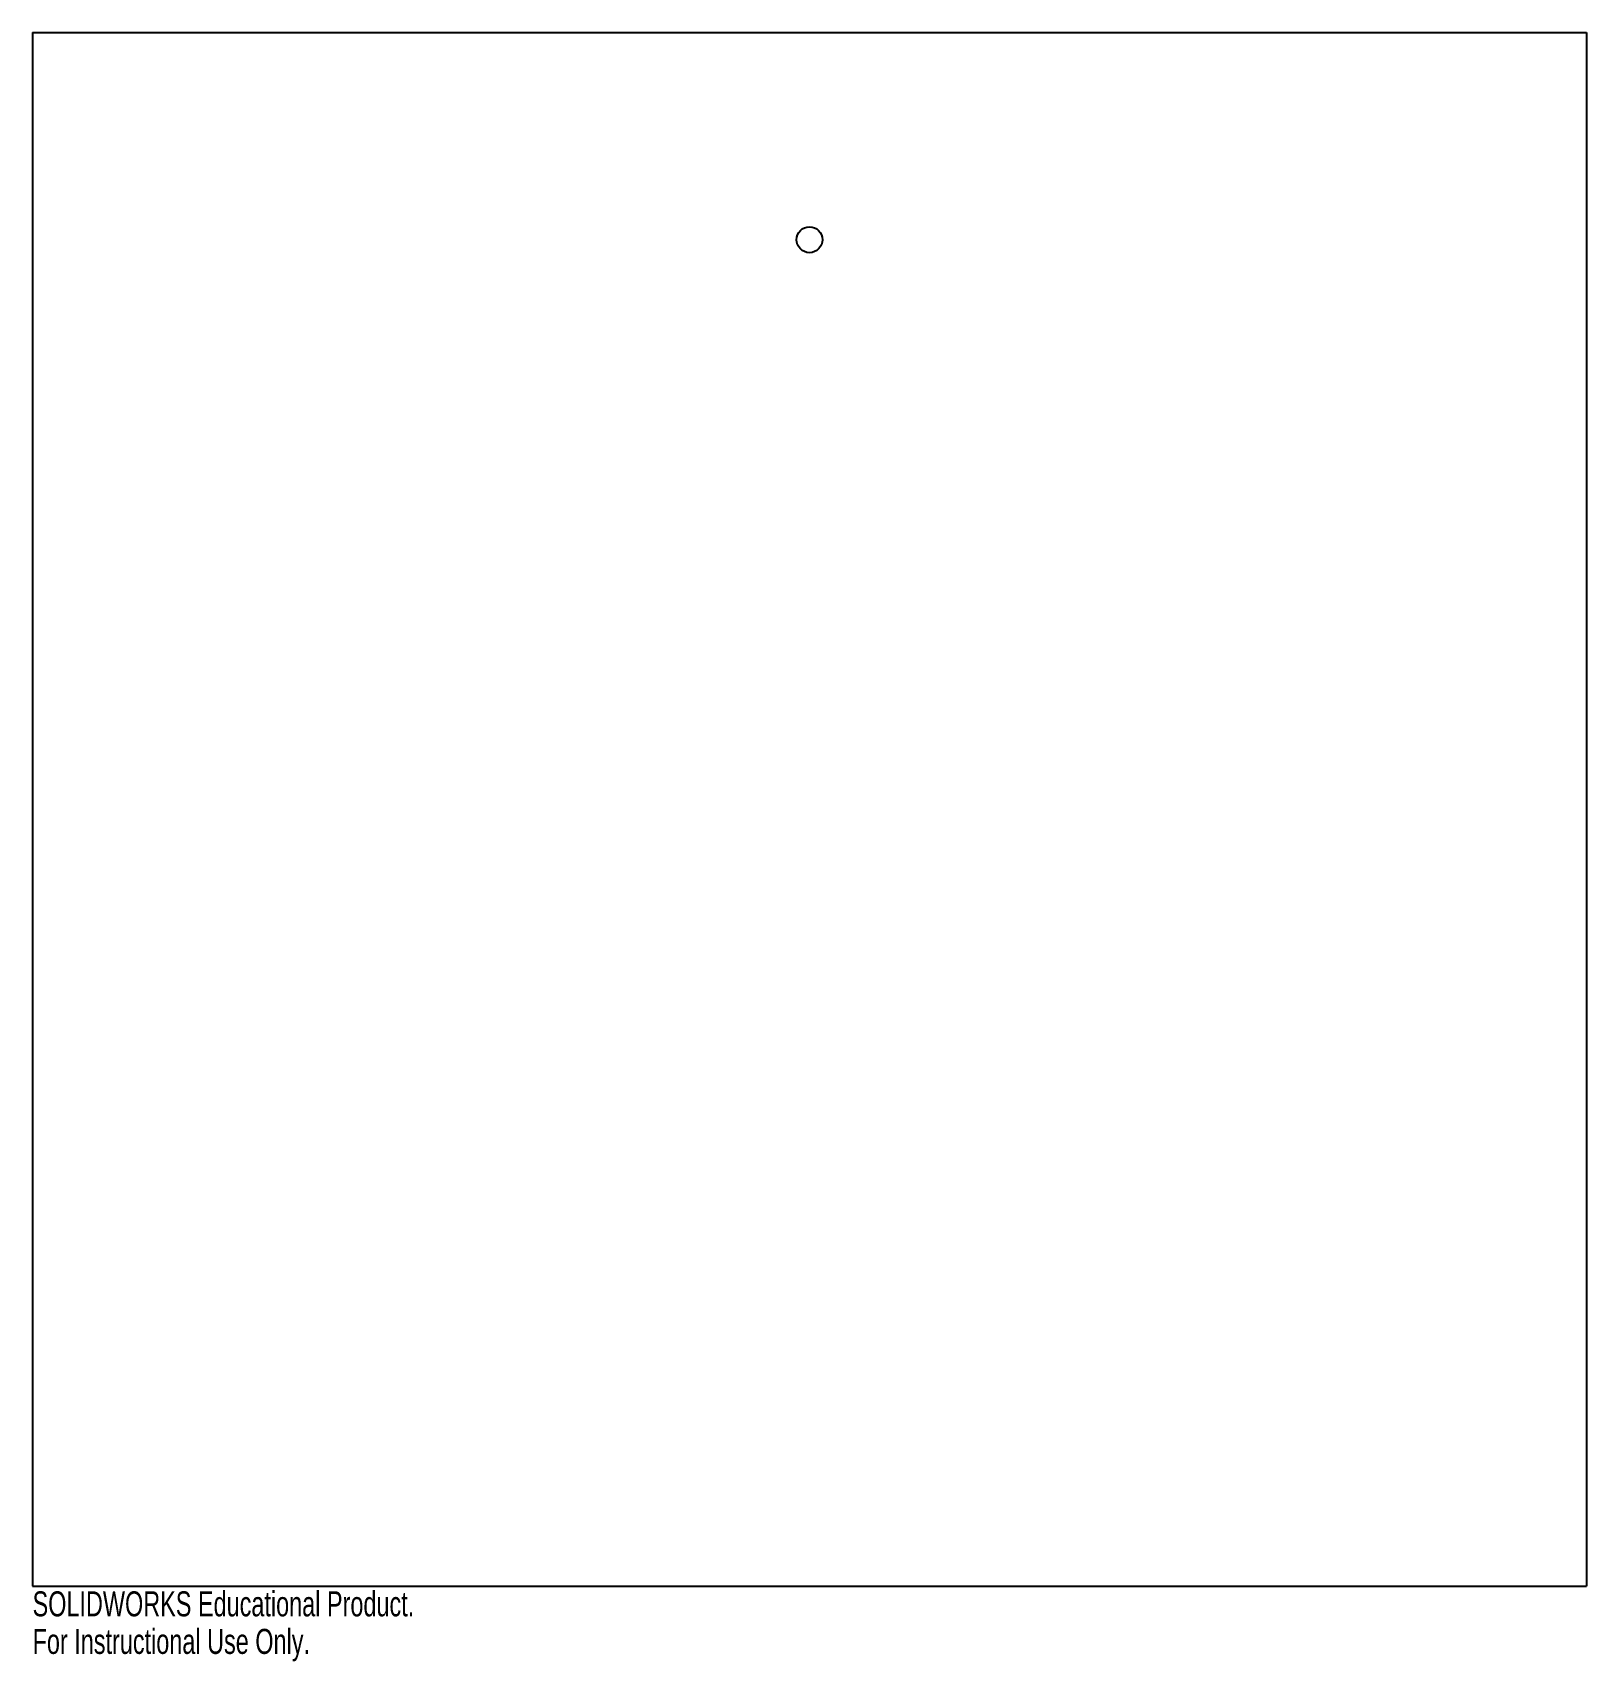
# Model space of a CAD drawing. Header units: millimetres. Extents: x -4.4 to 25.6, y -6.1 to 25.3.
import ezdxf

# ---------------------------------------------------------------- set-up
doc = ezdxf.new("R2010")
doc.units = ezdxf.units.MM
doc.styles.add('SLDTEXTSTYLE0', font='TXT', dxfattribs={"width": 0.7})

msp = doc.modelspace()

# ---------------------------------------------------------------- linework, layer by layer
at = {"color": 7, "linetype": 'Continuous'}
for p, q in [((-4.351, 25.312), (25.649, 25.312)), ((-4.351, 25.312), (-4.351, -4.688)), ((25.649, 25.312), (25.649, -4.688)), ((-4.351, -4.688), (25.649, -4.688))]:
    msp.add_line(p, q, dxfattribs=at)
msp.add_circle((10.649, 21.312), 0.25, dxfattribs=at)

# ---------------------------------------------------------------- texts
at = {"color": 7, "linetype": 'Continuous', "char_height": 0.48336, "attachment_point": 1, "style": 'SLDTEXTSTYLE0'}
for s, insert in [('SOLIDWORKS Educational Product.', (-4.351, -4.79)), ('For Instructional Use Only.', (-4.351, -5.515))]:
    msp.add_mtext(s, dxfattribs=dict(at, insert=insert))

doc.saveas('drawing.dxf')
